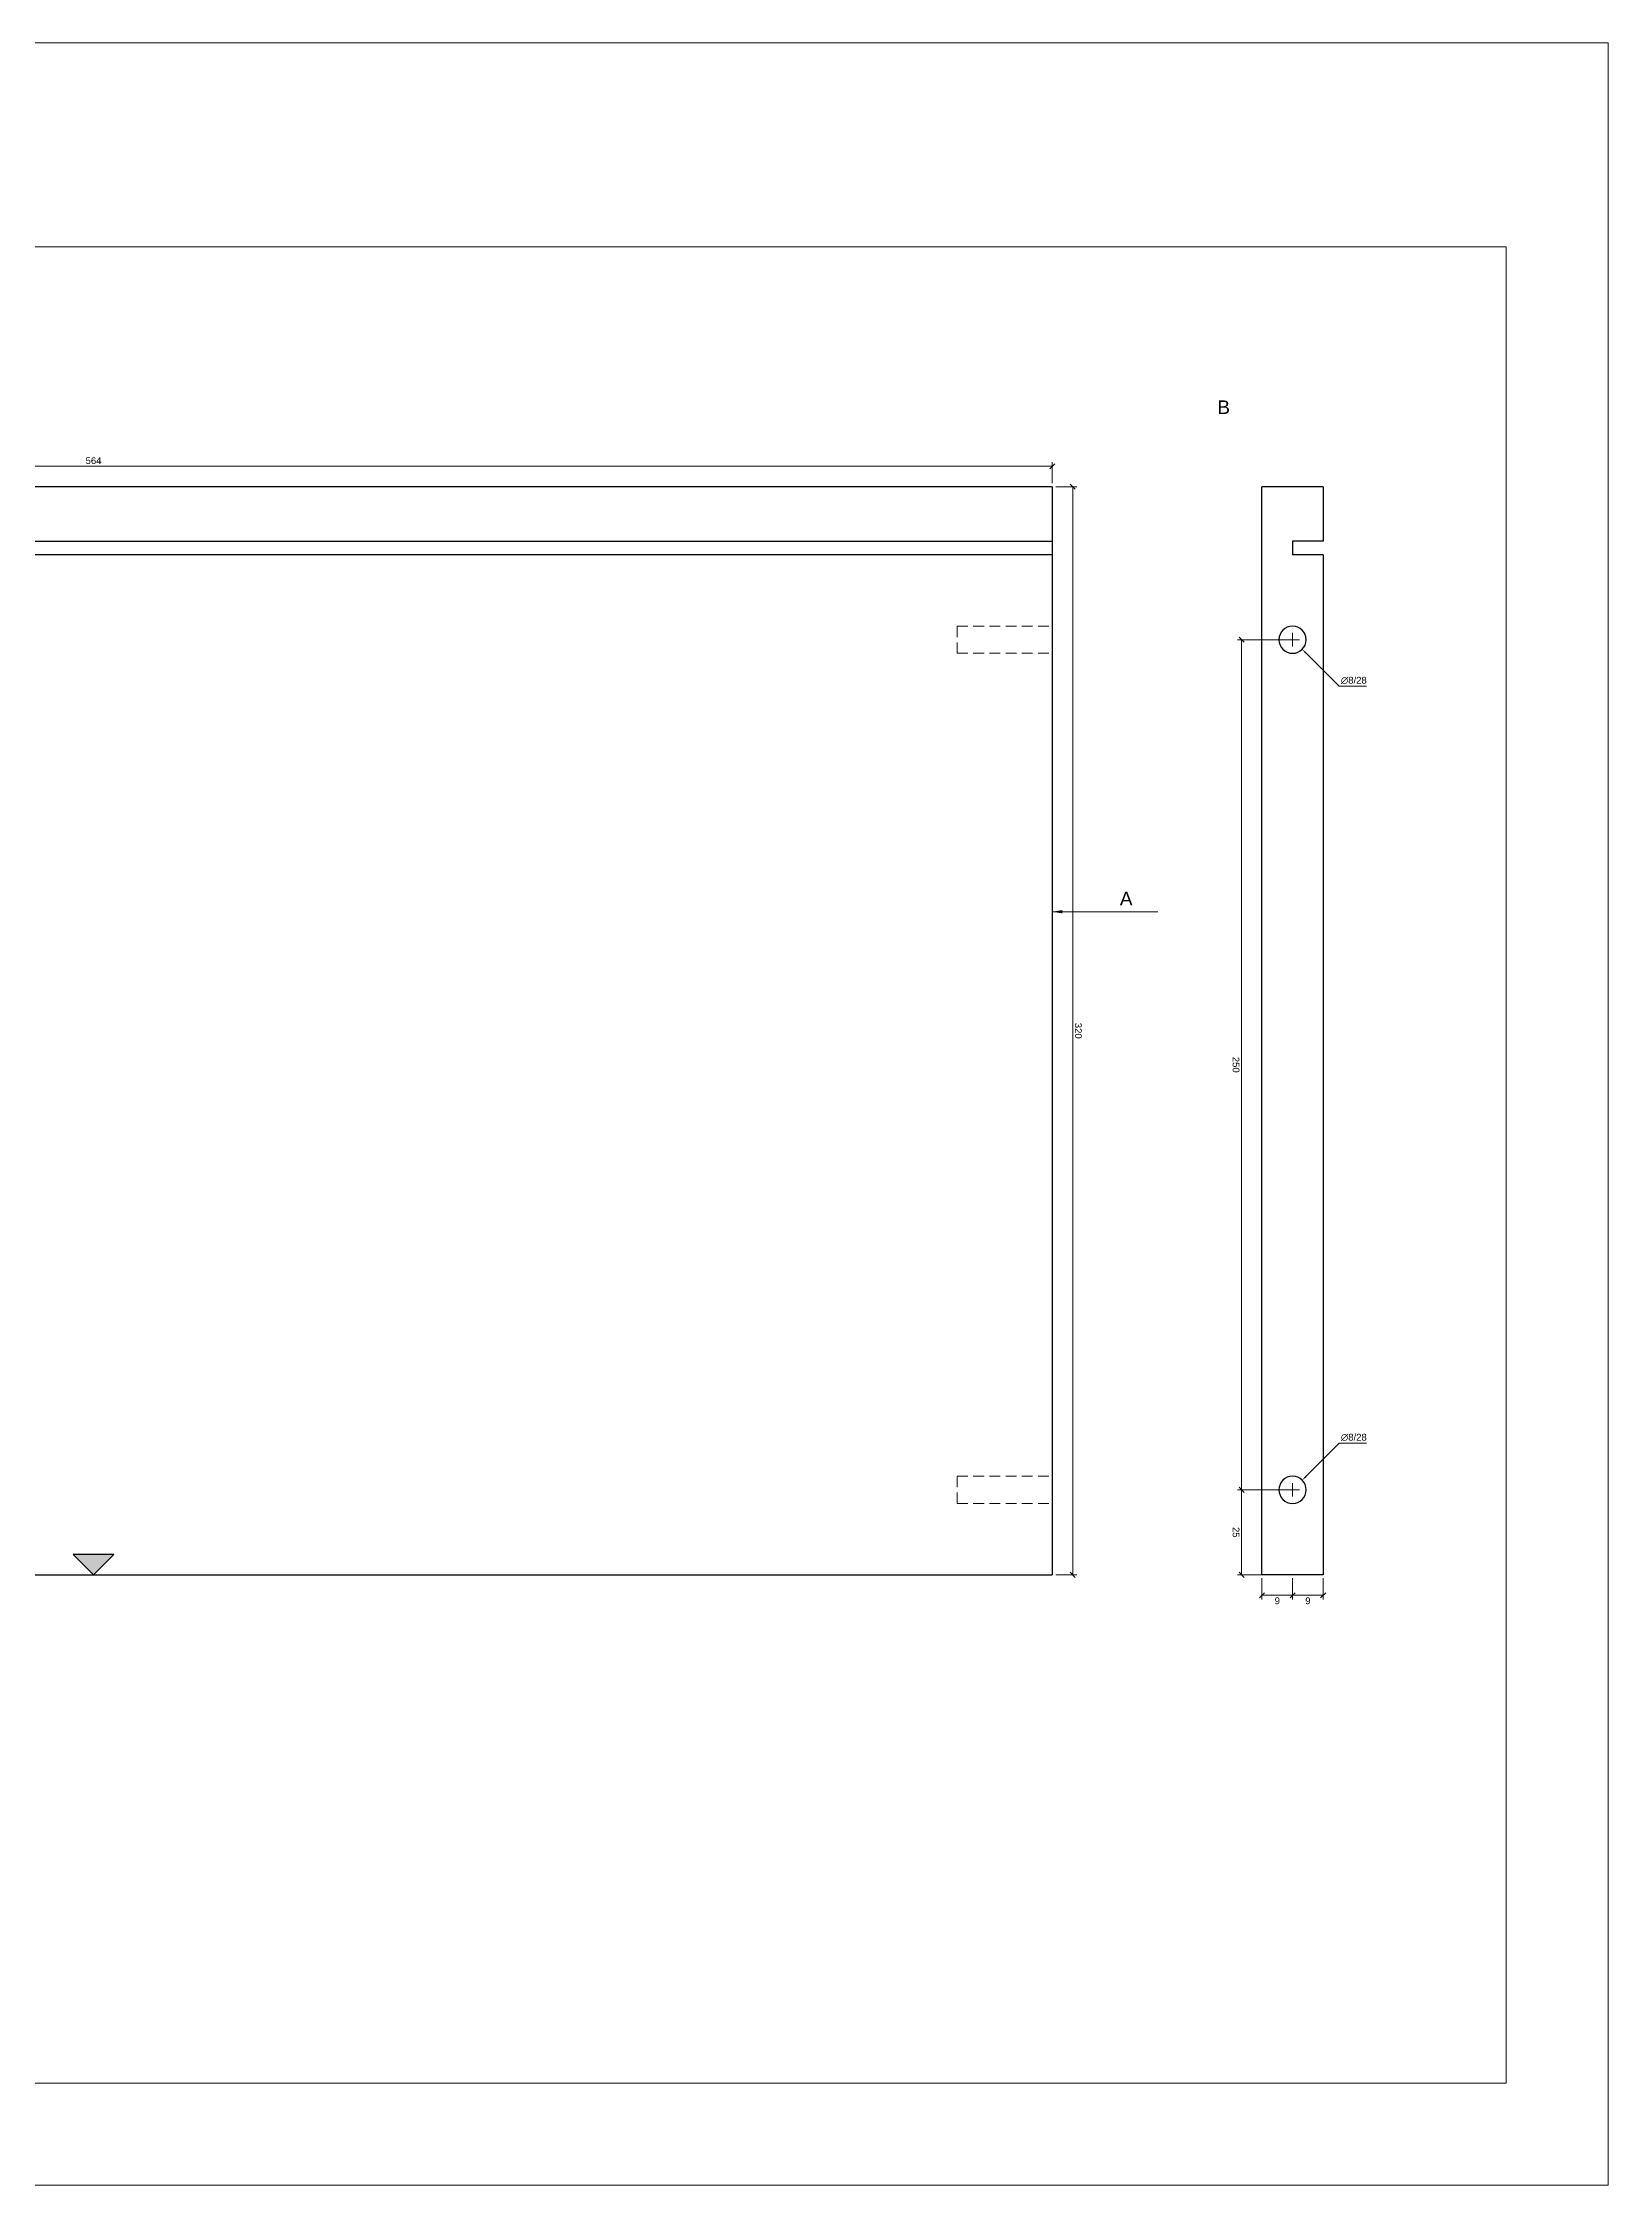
# Paper-space layout 'Cabinet base2' of a CAD drawing. Header units: millimetres. Extents: x -2 to 889, y -2 to 628.
# Drawn here: x 428 to 889, y -2 to 628 of the extents above; entities that cross this region are included whole.
import ezdxf

# ---------------------------------------------------------------- set-up
doc = ezdxf.new("R2010")
doc.units = ezdxf.units.MM
doc.linetypes.add('HIDDEN2', pattern=[4.7625, 3.175, -1.5875])
doc.layers.get('0').update_dxf_attribs({"true_color": 0xc2c2ced6})
for name, color, linetype, true_color in [('New project_cabinet-001_Cabinet base_Machining group1_View from left', 1, 'Continuous', 0xc2ff0000), ('New project_cabinet-001_Cabinet base_Machining group_View from left', 1, 'Continuous', 0xc2ff0000), ('New project_cabinet-001_Cabinet base_View from above', 1, 'Continuous', 0xc2ff0000), ('New project_cabinet-001_Cabinet base_View from left', 1, 'Continuous', 0xc2ff0000)]:
    doc.layers.add(name, color=color, linetype=linetype, true_color=true_color)
doc.layers.add('TitleBlock', color=7, linetype='Continuous')
doc.styles.add('Blum_Dimension', font='arial.ttf', dxfattribs={"height": 2})
doc.styles.add('Blum_ViewInfo', font='arial.ttf', dxfattribs={"height": 4})
doc.dimstyles.new('Blum_Default', dxfattribs={"dimtxt": 2, "dimasz": 1.5, "dimexe": 1.25, "dimexo": 1, "dimtad": 1, "dimtxsty": 'Blum_Dimension', "dimblk": 'OBLIQUE', "dimcen": 2, "dimadec": 0, "dimazin": 2, "dimtfac": 1, "dimtix": 1, "dimtmove": 0, "dimatfit": 3, "dimfxl": 1, "dimlwd": 5, "dimlwe": 5, "dimarcsym": 0})
doc.dimstyles.new('Blum_Default$4', dxfattribs={"dimtxt": 2, "dimasz": 1.5, "dimexe": 1.25, "dimexo": 1, "dimtad": 1, "dimtih": 1, "dimtoh": 1, "dimtxsty": 'Blum_Dimension', "dimblk1": 'OBLIQUE', "dimsah": 1, "dimcen": 2, "dimadec": 0, "dimazin": 2, "dimtfac": 1, "dimtofl": 0, "dimtmove": 0, "dimatfit": 3, "dimfxl": 1, "dimlwd": 5, "dimlwe": 5, "dimarcsym": 0})
doc.dimstyles.new('Blum_ViewInfo', dxfattribs={"dimtxt": 4, "dimasz": 3, "dimexe": 1.25, "dimexo": 1, "dimtad": 1, "dimtxsty": 'Blum_ViewInfo', "dimblk": 'OBLIQUE', "dimcen": 0.09, "dimadec": 0, "dimazin": 2, "dimtfac": 1, "dimtofl": 0, "dimtmove": 0, "dimatfit": 2, "dimfxl": 1, "dimlwd": 20, "dimlwe": 20, "dimarcsym": 0})

# ---------------------------------------------------------------- blocks, each defined once
blk = doc.blocks.new('TitleBlock_Cabinet base2')
at = {"layer": 'TitleBlock', "lineweight": 0}
for points in [[(-0.79, -0.79, 0), (-0.79, 209.21, 0), (296.21, 209.21, 0), (296.21, -0.79, 0)], [(9.21, 9.21, 0), (9.21, 189.21, 0), (286.21, 189.21, 0), (286.21, 9.21, 0)]]:
    blk.add_polyline3d(points, close=True, dxfattribs=at)
blk = doc.blocks.new('_Oblique')
at = {"color": 0, "linetype": 'ByBlock', "lineweight": -2}
blk.add_line((-0.5, -0.5), (0.5, 0.5), dxfattribs=at)
blk = doc.blocks.new('*D100')
at = {"layer": 'Defpoints', "color": 0, "lineweight": 0}
for p in [(780.8, 202.1), (795.8, 202.1), (795.8, 177.1)]:
    blk.add_point(p, dxfattribs=at)
at = {"layer": 'New project_cabinet-001_Cabinet base_View from left', "color": 0, "lineweight": 5}
for p, q in [((794.8, 202.1), (779.55, 202.1)), ((780.8, 177.1), (780.8, 202.1)), ((794.8, 177.1), (779.55, 177.1))]:
    blk.add_line(p, q, dxfattribs=at)
at = {"layer": 'New project_cabinet-001_Cabinet base_View from left', "color": 0, "lineweight": 5, "xscale": 1.5, "yscale": 1.5, "zscale": 1.5}
for p, rotation in [((780.8, 202.1), 90), ((780.8, 177.1), 270)]:
    blk.add_blockref('_Oblique', p, dxfattribs=dict(at, rotation=rotation))
at = {"layer": 'New project_cabinet-001_Cabinet base_View from left', "color": 0, "lineweight": 0, "insert": (779.15, 189.6), "char_height": 2, "attachment_point": 5, "rotation": 270, "style": 'Blum_Dimension'}
blk.add_mtext('25', dxfattribs=at)
blk = doc.blocks.new('*D103')
at = {"layer": 'Defpoints', "color": 0, "lineweight": 0}
for p in [(780.8, 452.1), (795.8, 452.1), (795.8, 202.1)]:
    blk.add_point(p, dxfattribs=at)
at = {"layer": 'New project_cabinet-001_Cabinet base_View from left', "color": 0, "lineweight": 5}
for p, q in [((794.8, 452.1), (779.55, 452.1)), ((780.8, 202.1), (780.8, 452.1)), ((794.8, 202.1), (779.55, 202.1))]:
    blk.add_line(p, q, dxfattribs=at)
at = {"layer": 'New project_cabinet-001_Cabinet base_View from left', "color": 0, "lineweight": 5, "xscale": 1.5, "yscale": 1.5, "zscale": 1.5}
for p, rotation in [((780.8, 452.1), 90), ((780.8, 202.1), 270)]:
    blk.add_blockref('_Oblique', p, dxfattribs=dict(at, rotation=rotation))
at = {"layer": 'New project_cabinet-001_Cabinet base_View from left', "color": 0, "lineweight": 0, "insert": (779.15, 327.1), "char_height": 2, "attachment_point": 5, "rotation": 270, "style": 'Blum_Dimension'}
blk.add_mtext('250', dxfattribs=at)
blk = doc.blocks.new('*D106')
at = {"layer": 'Defpoints', "color": 0, "lineweight": 0}
for p in [(786.8, 177.1), (795.8, 177.1), (795.8, 171.1)]:
    blk.add_point(p, dxfattribs=at)
at = {"layer": 'New project_cabinet-001_Cabinet base_View from left', "color": 0, "lineweight": 5}
for p, q in [((786.8, 176.1), (786.8, 169.85)), ((786.8, 171.1), (795.8, 171.1)), ((795.8, 176.1), (795.8, 169.85))]:
    blk.add_line(p, q, dxfattribs=at)
at = {"layer": 'New project_cabinet-001_Cabinet base_View from left', "color": 0, "lineweight": 5, "xscale": 1.5, "yscale": 1.5, "zscale": 1.5, "rotation": 180}
blk.add_blockref('_Oblique', (786.8, 171.1), dxfattribs=at)
at = {"layer": 'New project_cabinet-001_Cabinet base_View from left', "color": 0, "lineweight": 5, "xscale": 1.5, "yscale": 1.5, "zscale": 1.5}
blk.add_blockref('_Oblique', (795.8, 171.1), dxfattribs=at)
at = {"layer": 'New project_cabinet-001_Cabinet base_View from left', "color": 0, "lineweight": 0, "insert": (791.3, 169.45), "char_height": 2, "attachment_point": 5, "style": 'Blum_Dimension'}
blk.add_mtext('9', dxfattribs=at)
blk = doc.blocks.new('*D109')
at = {"layer": 'Defpoints', "color": 0, "lineweight": 0}
for p in [(795.8, 177.1), (804.8, 177.1), (804.8, 171.1)]:
    blk.add_point(p, dxfattribs=at)
at = {"layer": 'New project_cabinet-001_Cabinet base_View from left', "color": 0, "lineweight": 5}
for p, q in [((795.8, 176.1), (795.8, 169.85)), ((795.8, 171.1), (804.8, 171.1)), ((804.8, 176.1), (804.8, 169.85))]:
    blk.add_line(p, q, dxfattribs=at)
at = {"layer": 'New project_cabinet-001_Cabinet base_View from left', "color": 0, "lineweight": 5, "xscale": 1.5, "yscale": 1.5, "zscale": 1.5, "rotation": 180}
blk.add_blockref('_Oblique', (795.8, 171.1), dxfattribs=at)
at = {"layer": 'New project_cabinet-001_Cabinet base_View from left', "color": 0, "lineweight": 5, "xscale": 1.5, "yscale": 1.5, "zscale": 1.5}
blk.add_blockref('_Oblique', (804.8, 171.1), dxfattribs=at)
at = {"layer": 'New project_cabinet-001_Cabinet base_View from left', "color": 0, "lineweight": 0, "insert": (800.3, 169.45), "char_height": 2, "attachment_point": 5, "style": 'Blum_Dimension'}
blk.add_mtext('9', dxfattribs=at)
blk = doc.blocks.new('*D112')
at = {"layer": 'Defpoints', "color": 0, "lineweight": 0}
for p in [(798.63, 204.93), (792.97, 199.27)]:
    blk.add_point(p, dxfattribs=at)
at = {"layer": 'New project_cabinet-001_Cabinet base_Machining group_View from left', "color": 0, "lineweight": 5}
for p, q in [((809.5, 215.8), (799.69, 205.99)), ((817.5, 215.8), (809.5, 215.8)), ((793.8, 202.1), (797.8, 202.1)), ((795.8, 200.1), (795.8, 204.1))]:
    blk.add_line(p, q, dxfattribs=at)
at = {"layer": 'New project_cabinet-001_Cabinet base_Machining group_View from left', "color": 0, "lineweight": 0}
blk.add_solid([(799.51, 206.16), (799.87, 205.81), (798.63, 204.93)], dxfattribs=at)
at = {"layer": 'New project_cabinet-001_Cabinet base_Machining group_View from left', "color": 0, "lineweight": 0, "insert": (813.81, 217.5), "char_height": 2, "attachment_point": 5, "style": 'Blum_Dimension'}
blk.add_mtext('∅8/28', dxfattribs=at)
blk = doc.blocks.new('*D115')
at = {"layer": 'Defpoints', "color": 0, "lineweight": 0}
for p in [(792.97, 454.93), (798.63, 449.27)]:
    blk.add_point(p, dxfattribs=at)
at = {"layer": 'New project_cabinet-001_Cabinet base_Machining group1_View from left', "color": 0, "lineweight": 5}
for p, q in [((795.8, 450.1), (795.8, 454.1)), ((793.8, 452.1), (797.8, 452.1)), ((809.5, 438.4), (799.69, 448.21)), ((817.5, 438.4), (809.5, 438.4))]:
    blk.add_line(p, q, dxfattribs=at)
at = {"layer": 'New project_cabinet-001_Cabinet base_Machining group1_View from left', "color": 0, "lineweight": 0}
blk.add_solid([(799.87, 448.38), (799.51, 448.03), (798.63, 449.27)], dxfattribs=at)
at = {"layer": 'New project_cabinet-001_Cabinet base_Machining group1_View from left', "color": 0, "lineweight": 0, "insert": (813.81, 440.1), "char_height": 2, "attachment_point": 5, "style": 'Blum_Dimension'}
blk.add_mtext('∅8/28', dxfattribs=at)
blk = doc.blocks.new('Blum_Trinagle_Filled')
h = blk.add_hatch(color=256)
h.dxf.hatch_style = 1
h.paths.add_polyline_path([(2, 2), (-2, 2), (0, 0)])
blk.add_lwpolyline([(0, 0), (2, 2), (-2, 2)], close=True)
blk = doc.blocks.new('*D118')
at = {"layer": 'Defpoints', "color": 0, "lineweight": 0}
for p in [(725.12, 503.1), (161.12, 497.1), (725.12, 497.1)]:
    blk.add_point(p, dxfattribs=at)
at = {"layer": 'New project_cabinet-001_Cabinet base_View from above', "color": 0, "lineweight": 5}
for p, q in [((161.12, 498.1), (161.12, 504.35)), ((725.12, 498.1), (725.12, 504.35)), ((161.12, 503.1), (725.12, 503.1))]:
    blk.add_line(p, q, dxfattribs=at)
at = {"layer": 'New project_cabinet-001_Cabinet base_View from above', "color": 0, "lineweight": 5, "xscale": 1.5, "yscale": 1.5, "zscale": 1.5, "rotation": 180}
blk.add_blockref('_Oblique', (161.12, 503.1), dxfattribs=at)
at = {"layer": 'New project_cabinet-001_Cabinet base_View from above', "color": 0, "lineweight": 5, "xscale": 1.5, "yscale": 1.5, "zscale": 1.5}
blk.add_blockref('_Oblique', (725.12, 503.1), dxfattribs=at)
at = {"layer": 'New project_cabinet-001_Cabinet base_View from above', "color": 0, "lineweight": 0, "insert": (443.12, 504.74), "char_height": 2, "attachment_point": 5, "style": 'Blum_Dimension'}
blk.add_mtext('564', dxfattribs=at)
blk = doc.blocks.new('*D121')
at = {"layer": 'Defpoints', "color": 0, "lineweight": 0}
for p in [(725.12, 497.1), (731.12, 497.1), (725.12, 177.1)]:
    blk.add_point(p, dxfattribs=at)
at = {"layer": 'New project_cabinet-001_Cabinet base_View from above', "color": 0, "lineweight": 5}
for p, q in [((726.12, 497.1), (732.37, 497.1)), ((731.12, 177.1), (731.12, 497.1)), ((726.12, 177.1), (732.37, 177.1))]:
    blk.add_line(p, q, dxfattribs=at)
at = {"layer": 'New project_cabinet-001_Cabinet base_View from above', "color": 0, "lineweight": 5, "xscale": 1.5, "yscale": 1.5, "zscale": 1.5}
for p, rotation in [((731.12, 497.1), 90), ((731.12, 177.1), 270)]:
    blk.add_blockref('_Oblique', p, dxfattribs=dict(at, rotation=rotation))
at = {"layer": 'New project_cabinet-001_Cabinet base_View from above', "color": 0, "lineweight": 0, "insert": (732.77, 337.1), "char_height": 2, "attachment_point": 5, "rotation": 270, "style": 'Blum_Dimension'}
blk.add_mtext('320', dxfattribs=at)

psp = doc.layouts.new('Cabinet base2')

# ---------------------------------------------------------------- linework, layer by layer
at = {"linetype": 'Continuous', "lineweight": 30}
for p, q in [((725.119, 497.097), (161.119, 497.097)), ((725.119, 497.097), (725.119, 481.097)), ((804.801, 497.097), (786.801, 497.097)), ((786.801, 177.097), (786.801, 497.097)), ((804.801, 497.097), (804.801, 481.097)), ((161.119, 481.097), (725.119, 481.097)), ((725.119, 481.097), (725.119, 477.097)), ((795.801, 481.097), (795.801, 477.097)), ((804.801, 481.097), (795.801, 481.097)), ((725.119, 477.097), (161.119, 477.097)), ((725.119, 477.097), (725.119, 456.097)), ((804.801, 477.097), (795.801, 477.097)), ((804.801, 477.097), (804.801, 177.097)), ((725.119, 456.097), (725.119, 448.097)), ((725.119, 448.097), (725.119, 206.097)), ((725.119, 206.097), (725.119, 198.097)), ((725.119, 198.097), (725.119, 177.097)), ((161.119, 177.097), (725.119, 177.097)), ((804.801, 177.097), (786.801, 177.097))]:
    psp.add_line(p, q, dxfattribs=at)
at = {"linetype": 'HIDDEN2', "lineweight": 5}
for p, q in [((697.119, 448.097), (697.119, 456.097)), ((697.119, 456.097), (725.119, 456.097)), ((697.119, 448.097), (725.119, 448.097)), ((697.119, 198.097), (697.119, 206.097)), ((697.119, 206.097), (725.119, 206.097)), ((697.119, 198.097), (725.119, 198.097))]:
    psp.add_line(p, q, dxfattribs=at)
at = {"linetype": 'Continuous', "lineweight": 30, "extrusion": (0, 0, -1)}
for centre in [(-795.801, 452.097), (-795.801, 202.097)]:
    psp.add_circle(centre, 4, dxfattribs=at)

# ---------------------------------------------------------------- block references
at = {"lineweight": 0, "xscale": 3, "yscale": 3, "zscale": 3}
psp.add_blockref('TitleBlock_Cabinet base2', (0, 0), dxfattribs=at)
at = {"layer": 'New project_cabinet-001_Cabinet base_View from above', "lineweight": 0, "xscale": 3, "yscale": 3, "zscale": 3}
psp.add_blockref('Blum_Trinagle_Filled', (443.119, 177.097), dxfattribs=at)

# ---------------------------------------------------------------- texts
at = {"lineweight": 0, "char_height": 4, "attachment_point": 7, "style": 'Blum_ViewInfo'}
for s, insert in [('B', (773.676, 518.472)), ('A', (744.994, 373.972))]:
    psp.add_mtext(s, dxfattribs=dict(at, insert=insert))

# ---------------------------------------------------------------- dimensions: what is measured, and where the dimension line sits
at = {"layer": 'New project_cabinet-001_Cabinet base_Machining group1_View from left', "lineweight": 0}
dim = psp.add_diameter_dim_2p(p1=(792.973, 454.925), p2=(798.63, 449.268), dimstyle='Blum_Default$4', override={"dimscale": 0, "dimpost": '/28'}, dxfattribs=at)
dim.commit()
dim.dimension.update_dxf_attribs({"geometry": '*D115', "text_midpoint": (813.814, 438.396), "dimtype": 163})
at = {"layer": 'New project_cabinet-001_Cabinet base_Machining group_View from left', "lineweight": 0}
dim = psp.add_diameter_dim_2p(p1=(792.973, 199.268), p2=(798.63, 204.925), dimstyle='Blum_Default$4', override={"dimscale": 0, "dimpost": '/28'}, dxfattribs=at)
dim.commit()
dim.dimension.update_dxf_attribs({"geometry": '*D112', "text_midpoint": (813.814, 215.797), "dimtype": 163})
at = {"layer": 'New project_cabinet-001_Cabinet base_View from above', "lineweight": 0}
dim = psp.add_linear_dim(base=(725.119, 503.097), p1=(161.119, 497.097), p2=(725.119, 497.097), dimstyle='Blum_Default', override={"dimscale": 0}, dxfattribs=at)
dim.commit()
dim.dimension.update_dxf_attribs({"geometry": '*D118', "text_midpoint": (443.119, 504.743)})
dim = psp.add_linear_dim(base=(731.119, 497.097), p1=(725.119, 177.097), p2=(725.119, 497.097), angle=90, dimstyle='Blum_Default', override={"dimscale": 0}, dxfattribs=at)
dim.commit()
dim.dimension.update_dxf_attribs({"geometry": '*D121', "text_midpoint": (732.766, 337.097)})
at = {"layer": 'New project_cabinet-001_Cabinet base_View from left', "lineweight": 0}
for base, p1, p2, picture, middle in [((780.801, 452.097), (795.801, 202.097), (795.801, 452.097), '*D103', (779.155, 327.097)), ((780.801, 202.097), (795.801, 177.097), (795.801, 202.097), '*D100', (779.155, 189.597))]:
    dim = psp.add_linear_dim(base=base, p1=p1, p2=p2, angle=90, dimstyle='Blum_Default', override={"dimscale": 0, "dimtad": 4}, dxfattribs=at)
    dim.commit()
    dim.dimension.update_dxf_attribs({"geometry": picture, "text_midpoint": middle})
for base, p1, p2, picture, middle in [((795.801, 171.097), (786.801, 177.097), (795.801, 177.097), '*D106', (791.301, 169.45)), ((804.801, 171.097), (795.801, 177.097), (804.801, 177.097), '*D109', (800.301, 169.45))]:
    dim = psp.add_linear_dim(base=base, p1=p1, p2=p2, dimstyle='Blum_Default', override={"dimscale": 0, "dimtad": 4}, dxfattribs=at)
    dim.commit()
    dim.dimension.update_dxf_attribs({"geometry": picture, "text_midpoint": middle})

# ---------------------------------------------------------------- leaders
at = {"lineweight": 0}
psp.add_leader([(725.119, 372.097), (756.2, 372.097)], dimstyle='Blum_ViewInfo', override={"dimscale": 0}, dxfattribs=at)

doc.saveas('drawing.dxf')
